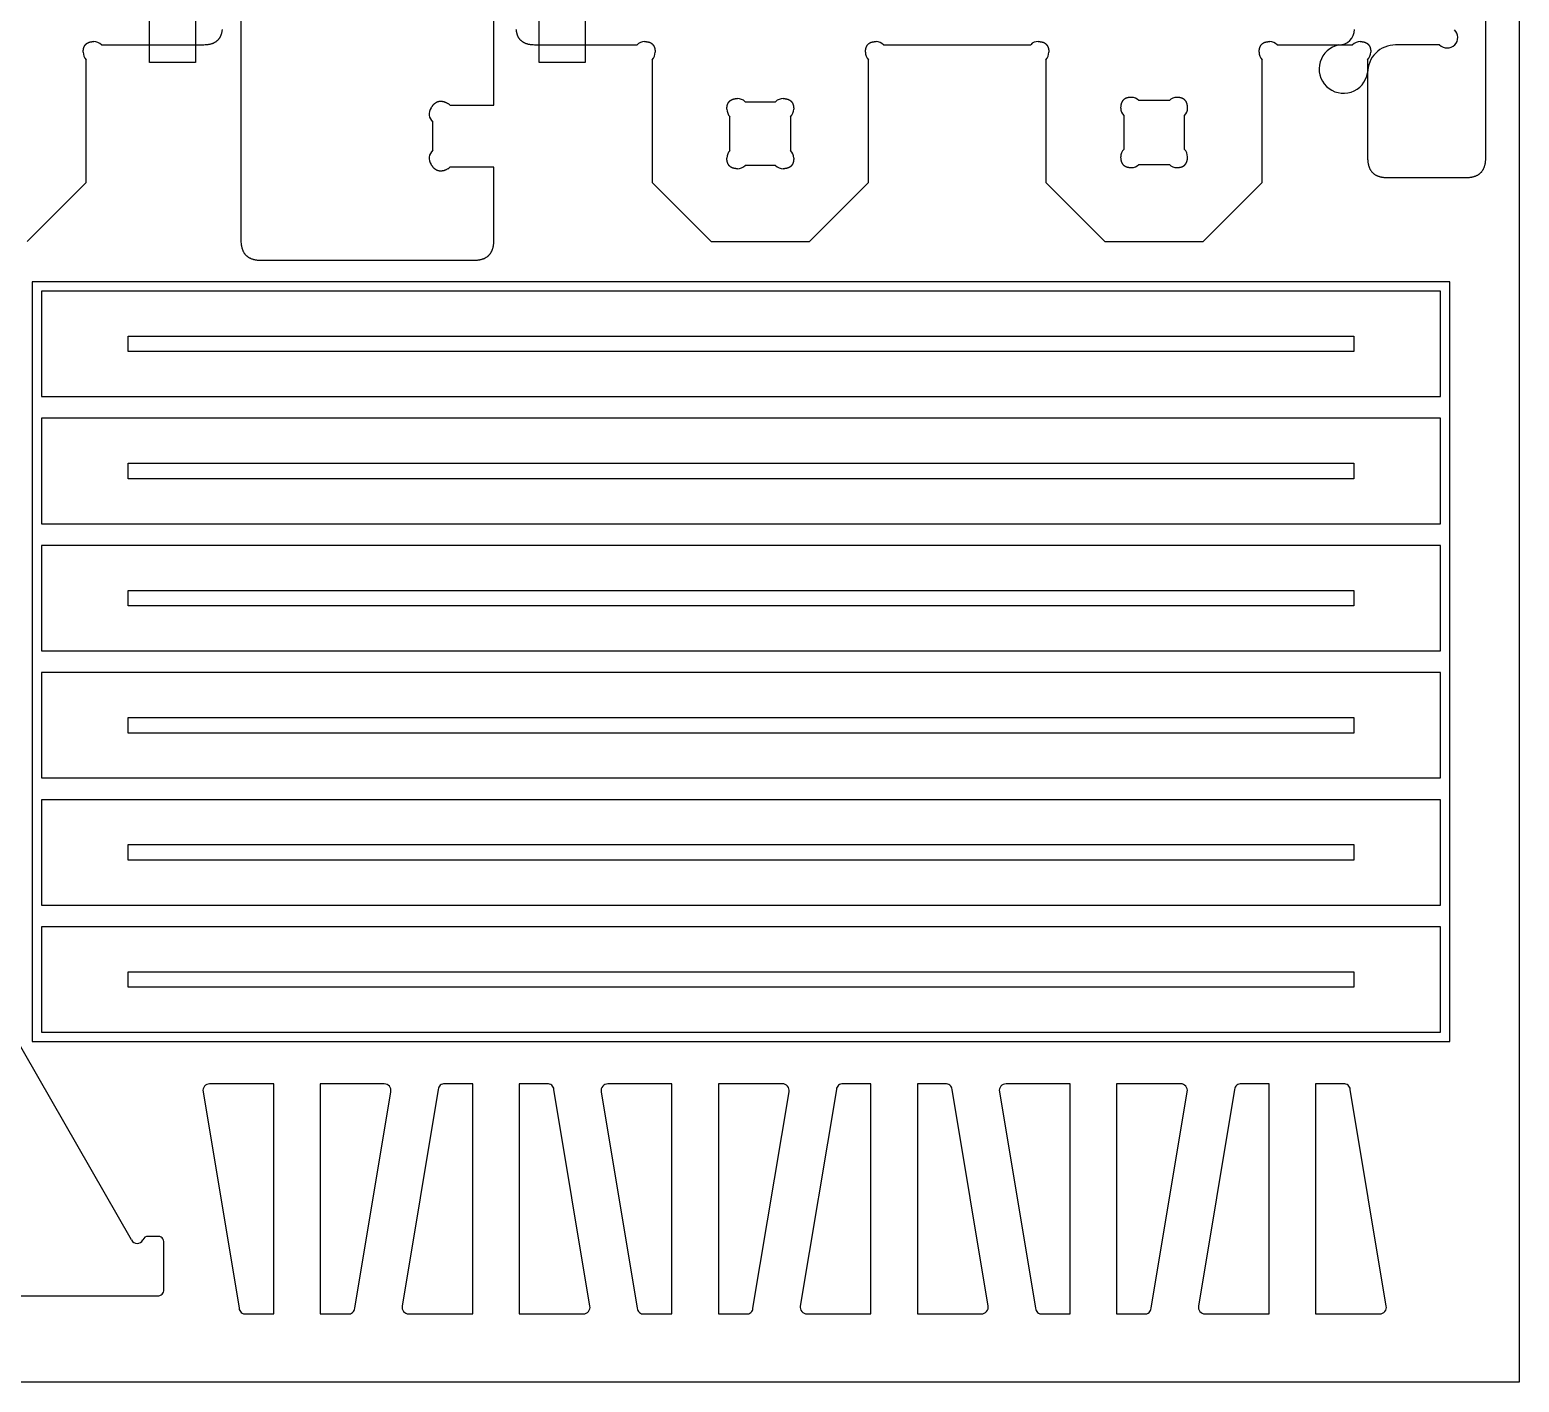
# Model space of a CAD drawing. Extents: x 0 to 2438, y 0 to 1220.
# Drawn here: x 1957.5 to 2438, y 0 to 436.2 of the extents above; entities that cross this region are included whole.
import ezdxf

# ---------------------------------------------------------------- set-up
doc = ezdxf.new("R2010")
doc.units = 0
doc.header["$MEASUREMENT"] = 0
doc.layers.add('PROFILE_-_OUTSIDE', color=18, linetype='CONTINUOUS')

msp = doc.modelspace()

# ---------------------------------------------------------------- linework, layer by layer
at = {"layer": 'PROFILE_-_OUTSIDE', "color": 1}
for p, q in [((2438, 1220), (2438, 0)), ((2438, 0), (0, 0))]:
    msp.add_line(p, q, dxfattribs=at)
at = {"layer": 'PROFILE_-_OUTSIDE', "color": 18}
for p, q in [((2025.63, 1205.55), (2025.63, 368.03)), ((2427.2, 394.87), (2427.2, 1178.92)), ((2107.24, 411.88), (2107.21, 1161.91)), ((1980.6, 431.38), (2013.7, 431.38)), ((2120.3, 431.38), (2153.4, 431.38)), ((2232.95, 431.38), (2280.4, 431.38)), ((2359.95, 431.38), (2384.25, 431.38)), ((1975.75, 386.93), (1975.75, 426.53)), ((2158.25, 426.53), (2158.25, 386.93)), ((2228.1, 386.93), (2228.1, 426.53)), ((2285.25, 426.53), (2285.25, 386.93)), ((2355.1, 386.93), (2355.1, 426.53)), ((2389.1, 426.53), (2389.1, 394.87)), ((2093.01, 411.88), (2107.24, 411.88)), ((2087.55, 397.32), (2087.55, 406.43)), ((2107.24, 391.88), (2093.01, 391.88)), ((2107.25, 368.03), (2107.24, 391.88)), ((1956.7, 367.88), (1975.75, 386.93)), ((2158.25, 386.93), (2177.3, 367.88)), ((2209.05, 367.88), (2228.1, 386.93)), ((2285.25, 386.93), (2304.3, 367.88)), ((2336.05, 367.88), (2355.1, 386.93)), ((2395.45, 388.52), (2420.85, 388.52)), ((2177.3, 367.88), (2209.05, 367.88)), ((2304.3, 367.88), (2336.05, 367.88)), ((2031.98, 361.88), (2100.88, 361.87)), ((2412.58, 351.88), (1961.32, 351.88)), ((1961.32, 351.88), (1961.32, 317.88)), ((2412.58, 317.88), (2412.58, 351.88)), ((1961.32, 317.88), (2412.58, 317.88)), ((2412.58, 310.88), (1961.32, 310.88)), ((1961.32, 310.88), (1961.32, 276.88)), ((2412.58, 276.88), (2412.58, 310.88)), ((1961.32, 276.88), (2412.58, 276.88)), ((2412.58, 269.88), (1961.32, 269.88)), ((1961.32, 269.88), (1961.32, 235.88)), ((2412.58, 235.88), (2412.58, 269.88)), ((1990.35, 45.9), (1866.04, 262.31)), ((1961.32, 235.88), (2412.58, 235.88)), ((2412.58, 228.88), (1961.32, 228.88)), ((1961.32, 228.88), (1961.32, 194.88)), ((2412.58, 194.88), (2412.58, 228.88)), ((1961.32, 194.88), (2412.58, 194.88)), ((2412.58, 187.88), (1961.32, 187.88)), ((1961.32, 187.88), (1961.32, 153.88)), ((2412.58, 153.88), (2412.58, 187.88)), ((1961.32, 153.88), (2412.58, 153.88)), ((2412.58, 146.88), (1961.32, 146.88)), ((1961.32, 146.88), (1961.32, 112.88)), ((2412.58, 112.88), (2412.58, 146.88)), ((1961.32, 112.88), (2412.58, 112.88)), ((2036.2, 96.22), (2015.54, 96.22)), ((2036.2, 22.02), (2036.2, 96.22)), ((2051.2, 96.22), (2051.2, 22.02)), ((2071.85, 96.22), (2051.2, 96.22)), ((2100.42, 96.22), (2091.41, 96.22)), ((2100.42, 22.02), (2100.42, 96.22)), ((2124.44, 96.22), (2115.42, 96.22)), ((2115.42, 96.22), (2115.42, 22.02)), ((2164.65, 96.22), (2144, 96.22)), ((2164.65, 22.02), (2164.65, 96.22)), ((2179.65, 96.22), (2179.65, 22.02)), ((2200.31, 96.22), (2179.65, 96.22)), ((2228.88, 96.22), (2219.87, 96.22)), ((2228.88, 22.02), (2228.88, 96.22)), ((2252.89, 96.22), (2243.88, 96.22)), ((2243.88, 96.22), (2243.88, 22.02)), ((2293.1, 96.22), (2272.45, 96.22)), ((2293.1, 22.02), (2293.1, 96.22)), ((2308.11, 96.22), (2308.11, 22.02)), ((2328.76, 96.22), (2308.11, 96.22)), ((2357.33, 96.22), (2348.32, 96.22)), ((2357.33, 22.02), (2357.33, 96.22)), ((2381.34, 96.22), (2372.33, 96.22)), ((2372.33, 96.22), (2372.33, 22.02)), ((2013.4, 93.69), (2025.04, 23.84)), ((2062.36, 23.84), (2074, 93.69)), ((2089.27, 94.41), (2077.63, 24.56)), ((2138.22, 24.56), (2126.58, 94.41)), ((2141.85, 93.69), (2153.49, 23.84)), ((2190.81, 23.84), (2202.45, 93.69)), ((2217.72, 94.41), (2206.08, 24.56)), ((2266.68, 24.56), (2255.03, 94.41)), ((2270.3, 93.69), (2281.95, 23.84)), ((2319.26, 23.84), (2330.9, 93.69)), ((2346.18, 94.41), (2334.53, 24.56)), ((2395.13, 24.56), (2383.49, 94.41)), ((1998.71, 47.02), (1995.75, 47.02)), ((2000.71, 29.89), (2000.71, 45.02)), ((1796.82, 27.9), (1998.71, 27.9)), ((2027.19, 22.02), (2036.2, 22.02)), ((2051.2, 22.02), (2060.21, 22.02)), ((2079.77, 22.02), (2100.42, 22.02)), ((2115.42, 22.02), (2136.08, 22.02)), ((2155.64, 22.02), (2164.65, 22.02)), ((2179.65, 22.02), (2188.66, 22.02)), ((2208.23, 22.02), (2228.88, 22.02)), ((2243.88, 22.02), (2264.53, 22.02)), ((2284.09, 22.02), (2293.1, 22.02)), ((2308.11, 22.02), (2317.12, 22.02)), ((2336.68, 22.02), (2357.33, 22.02)), ((2372.33, 22.02), (2392.98, 22.02))]:
    msp.add_line(p, q, dxfattribs=at)
at = {"layer": 'PROFILE_-_OUTSIDE', "color": 5}
for p, q in [((1996.16, 425.59), (1996.16, 1153.76)), ((2011, 1153.76), (2011, 425.59)), ((2121.86, 425.59), (2121.86, 1153.76)), ((2136.7, 1153.76), (2136.7, 425.59)), ((2382.64, 432.13), (2383.39, 432.75)), ((2383.39, 432.75), (2384.02, 433.51)), ((2384.02, 433.51), (2384.48, 434.38)), ((2384.48, 434.38), (2384.76, 435.31)), ((2384.76, 435.31), (2384.86, 436.29)), ((2379.86, 431.29), (2380.83, 431.39)), ((2380.83, 431.39), (2381.77, 431.67)), ((2381.77, 431.67), (2382.64, 432.13)), ((2391.12, 428.01), (2390.6, 427.3)), ((2391.71, 428.67), (2391.12, 428.01)), ((2392.37, 429.26), (2391.71, 428.67)), ((2393.08, 429.78), (2392.37, 429.26)), ((2393.83, 430.24), (2393.08, 429.78)), ((2394.63, 430.62), (2393.83, 430.24)), ((2395.46, 430.91), (2394.63, 430.62)), ((2396.32, 431.13), (2395.46, 430.91)), ((2397.19, 431.26), (2396.32, 431.13)), ((2398.13, 431.31), (2397.19, 431.26)), ((2412.33, 431.33), (2398.13, 431.31)), ((2011, 425.59), (1996.16, 425.59)), ((2136.7, 425.59), (2121.86, 425.59)), ((2389.12, 423.19), (2389.08, 422.31)), ((2389.25, 424.06), (2389.12, 423.19)), ((2389.47, 424.92), (2389.25, 424.06)), ((2389.77, 425.75), (2389.47, 424.92)), ((2390.14, 426.55), (2389.77, 425.75)), ((2390.6, 427.3), (2390.14, 426.55))]:
    msp.add_line(p, q, dxfattribs=at)
at = {"layer": 'PROFILE_-_OUTSIDE', "color": 30}
for p, q in [((2325.14, 413.38), (2315.28, 413.38)), ((2188.25, 413), (2198.11, 413)), ((2310.43, 408.53), (2310.43, 397.61)), ((2329.99, 397.61), (2329.99, 408.53)), ((2183.4, 397.23), (2183.4, 408.15)), ((2202.96, 408.15), (2202.96, 397.23)), ((2198.11, 392.38), (2188.25, 392.38)), ((2315.28, 392.76), (2325.14, 392.76))]:
    msp.add_line(p, q, dxfattribs=at)
at = {"layer": 'PROFILE_-_OUTSIDE', "color": 4}
for p, q in [((2415.58, 354.88), (1958.32, 354.88)), ((1958.32, 354.88), (1958.32, 109.88)), ((2415.58, 109.88), (2415.58, 354.88)), ((1989.24, 332.38), (1989.24, 337.38)), ((1989.24, 337.38), (2384.64, 337.38)), ((2384.64, 337.38), (2384.64, 332.38)), ((2384.64, 332.38), (1989.24, 332.38)), ((1989.24, 291.38), (1989.24, 296.38)), ((1989.24, 296.38), (2384.64, 296.38)), ((2384.64, 296.38), (2384.64, 291.38)), ((2384.64, 291.38), (1989.24, 291.38)), ((1989.24, 250.38), (1989.24, 255.38)), ((1989.24, 255.38), (2384.64, 255.38)), ((2384.64, 255.38), (2384.64, 250.38)), ((2384.64, 250.38), (1989.24, 250.38)), ((1989.24, 209.38), (1989.24, 214.38)), ((1989.24, 214.38), (2384.64, 214.38)), ((2384.64, 214.38), (2384.64, 209.38)), ((2384.64, 209.38), (1989.24, 209.38)), ((1989.24, 168.38), (1989.24, 173.38)), ((1989.24, 173.38), (2384.64, 173.38)), ((2384.64, 173.38), (2384.64, 168.38)), ((2384.64, 168.38), (1989.24, 168.38)), ((1989.24, 127.38), (1989.24, 132.38)), ((1989.24, 132.38), (2384.64, 132.38)), ((2384.64, 132.38), (2384.64, 127.38)), ((2384.64, 127.38), (1989.24, 127.38)), ((1958.32, 109.88), (2415.58, 109.88))]:
    msp.add_line(p, q, dxfattribs=at)
at = {"layer": 'PROFILE_-_OUTSIDE', "color": 18}
for points in [[(2013.7, 431.38), (2014.07, 431.39), (2014.43, 431.4), (2014.6, 431.42), (2014.78, 431.43), (2014.94, 431.45), (2015.11, 431.47), (2015.27, 431.5), (2015.43, 431.53), (2015.59, 431.56), (2015.74, 431.59), (2015.89, 431.63), (2016.04, 431.67), (2016.19, 431.71), (2016.33, 431.76), (2016.47, 431.8), (2016.6, 431.86), (2016.74, 431.91), (2016.87, 431.97), (2016.99, 432.03), (2017.12, 432.09), (2017.24, 432.16), (2017.36, 432.22), (2017.47, 432.3), (2017.59, 432.37), (2017.7, 432.45), (2017.8, 432.53), (2017.91, 432.61), (2018.01, 432.7), (2018.11, 432.79), (2018.2, 432.88), (2018.3, 432.98), (2018.38, 433.07), (2018.47, 433.18), (2018.55, 433.28), (2018.63, 433.39), (2018.71, 433.5), (2018.79, 433.61), (2018.86, 433.72), (2018.93, 433.84), (2018.99, 433.96), (2019.06, 434.09), (2019.12, 434.22), (2019.17, 434.35), (2019.23, 434.48), (2019.28, 434.62), (2019.33, 434.76), (2019.37, 434.9), (2019.42, 435.04), (2019.46, 435.19), (2019.49, 435.34), (2019.53, 435.5), (2019.56, 435.65), (2019.58, 435.81), (2019.61, 435.97), (2019.63, 436.14), (2019.65, 436.31)], [(2114.36, 436.31), (2114.38, 436.14), (2114.4, 435.97), (2114.42, 435.81), (2114.45, 435.65), (2114.48, 435.5), (2114.51, 435.34), (2114.55, 435.19), (2114.59, 435.04), (2114.63, 434.9), (2114.68, 434.76), (2114.73, 434.62), (2114.78, 434.48), (2114.83, 434.35), (2114.89, 434.22), (2114.95, 434.09), (2115.01, 433.96), (2115.08, 433.84), (2115.15, 433.72), (2115.22, 433.61), (2115.29, 433.5), (2115.37, 433.39), (2115.45, 433.28), (2115.54, 433.18), (2115.62, 433.07), (2115.71, 432.98), (2115.8, 432.88), (2115.9, 432.79), (2116, 432.7), (2116.1, 432.61), (2116.2, 432.53), (2116.31, 432.45), (2116.42, 432.37), (2116.53, 432.3), (2116.65, 432.22), (2116.77, 432.16), (2116.89, 432.09), (2117.01, 432.03), (2117.14, 431.97), (2117.27, 431.91), (2117.4, 431.86), (2117.54, 431.8), (2117.68, 431.76), (2117.82, 431.71), (2117.97, 431.67), (2118.11, 431.63), (2118.26, 431.59), (2118.42, 431.56), (2118.58, 431.53), (2118.73, 431.5), (2118.9, 431.47), (2119.06, 431.45), (2119.23, 431.43), (2119.4, 431.42), (2119.58, 431.4), (2119.93, 431.39), (2120.3, 431.38)], [(1974.75, 428.96), (1974.75, 429.17), (1974.76, 429.37), (1974.77, 429.47), (1974.78, 429.57), (1974.79, 429.66), (1974.8, 429.76), (1974.82, 429.85), (1974.83, 429.94), (1974.85, 430.03), (1974.87, 430.12), (1974.89, 430.21), (1974.91, 430.29), (1974.94, 430.37), (1974.96, 430.46), (1974.99, 430.54), (1975.02, 430.61), (1975.05, 430.69), (1975.08, 430.76), (1975.12, 430.84), (1975.15, 430.91), (1975.19, 430.98), (1975.23, 431.05), (1975.27, 431.11), (1975.31, 431.18), (1975.36, 431.24), (1975.4, 431.3), (1975.45, 431.36), (1975.5, 431.42), (1975.55, 431.47), (1975.61, 431.53), (1975.66, 431.58), (1975.72, 431.63), (1975.77, 431.68), (1975.83, 431.73), (1975.89, 431.77), (1975.96, 431.82), (1976.02, 431.86), (1976.09, 431.9), (1976.16, 431.94), (1976.23, 431.98), (1976.3, 432.02), (1976.37, 432.05), (1976.44, 432.08), (1976.52, 432.11), (1976.6, 432.14), (1976.68, 432.17), (1976.76, 432.2), (1976.84, 432.22), (1976.93, 432.24), (1977.01, 432.26), (1977.1, 432.28), (1977.19, 432.3), (1977.28, 432.32), (1977.37, 432.33), (1977.47, 432.34), (1977.56, 432.35), (1977.66, 432.36), (1977.76, 432.37), (1977.97, 432.38), (1978.18, 432.39)], [(2155.83, 432.39), (2156.04, 432.38), (2156.24, 432.37), (2156.34, 432.36), (2156.44, 432.35), (2156.54, 432.34), (2156.63, 432.33), (2156.73, 432.32), (2156.82, 432.3), (2156.91, 432.28), (2156.99, 432.26), (2157.08, 432.24), (2157.17, 432.22), (2157.25, 432.2), (2157.33, 432.17), (2157.41, 432.14), (2157.49, 432.11), (2157.56, 432.08), (2157.64, 432.05), (2157.71, 432.02), (2157.78, 431.98), (2157.85, 431.94), (2157.92, 431.9), (2157.98, 431.86), (2158.05, 431.82), (2158.11, 431.77), (2158.17, 431.73), (2158.23, 431.68), (2158.29, 431.63), (2158.35, 431.58), (2158.4, 431.53), (2158.45, 431.47), (2158.5, 431.42), (2158.55, 431.36), (2158.6, 431.3), (2158.65, 431.24), (2158.69, 431.18), (2158.73, 431.11), (2158.78, 431.05), (2158.82, 430.98), (2158.85, 430.91), (2158.89, 430.84), (2158.92, 430.76), (2158.96, 430.69), (2158.99, 430.61), (2159.02, 430.54), (2159.04, 430.46), (2159.07, 430.37), (2159.09, 430.29), (2159.12, 430.21), (2159.14, 430.12), (2159.16, 430.03), (2159.17, 429.94), (2159.19, 429.85), (2159.2, 429.76), (2159.22, 429.66), (2159.23, 429.57), (2159.24, 429.47), (2159.24, 429.37), (2159.25, 429.17), (2159.26, 428.96)], [(2227.1, 428.96), (2227.1, 429.17), (2227.11, 429.37), (2227.12, 429.47), (2227.13, 429.57), (2227.14, 429.67), (2227.15, 429.76), (2227.17, 429.85), (2227.18, 429.94), (2227.2, 430.03), (2227.22, 430.12), (2227.24, 430.21), (2227.26, 430.29), (2227.29, 430.38), (2227.31, 430.46), (2227.34, 430.54), (2227.37, 430.61), (2227.4, 430.69), (2227.43, 430.76), (2227.47, 430.84), (2227.5, 430.91), (2227.54, 430.98), (2227.58, 431.05), (2227.62, 431.11), (2227.67, 431.18), (2227.71, 431.24), (2227.76, 431.3), (2227.8, 431.36), (2227.85, 431.42), (2227.9, 431.47), (2227.96, 431.53), (2228.01, 431.58), (2228.07, 431.63), (2228.12, 431.68), (2228.18, 431.73), (2228.25, 431.77), (2228.31, 431.82), (2228.37, 431.86), (2228.44, 431.9), (2228.51, 431.94), (2228.58, 431.98), (2228.65, 432.02), (2228.72, 432.05), (2228.79, 432.08), (2228.87, 432.11), (2228.95, 432.14), (2229.03, 432.17), (2229.11, 432.2), (2229.19, 432.22), (2229.28, 432.24), (2229.36, 432.26), (2229.45, 432.28), (2229.54, 432.3), (2229.63, 432.32), (2229.72, 432.33), (2229.82, 432.34), (2229.92, 432.35), (2230.01, 432.36), (2230.11, 432.37), (2230.32, 432.38), (2230.53, 432.39)], [(2282.83, 432.39), (2283.04, 432.38), (2283.24, 432.37), (2283.34, 432.36), (2283.44, 432.35), (2283.54, 432.34), (2283.63, 432.33), (2283.73, 432.32), (2283.82, 432.3), (2283.91, 432.28), (2283.99, 432.26), (2284.08, 432.24), (2284.17, 432.22), (2284.25, 432.2), (2284.33, 432.17), (2284.41, 432.14), (2284.49, 432.11), (2284.56, 432.08), (2284.64, 432.05), (2284.71, 432.02), (2284.78, 431.98), (2284.85, 431.94), (2284.92, 431.9), (2284.98, 431.86), (2285.05, 431.82), (2285.11, 431.77), (2285.17, 431.73), (2285.23, 431.68), (2285.29, 431.63), (2285.35, 431.58), (2285.4, 431.53), (2285.45, 431.47), (2285.5, 431.42), (2285.55, 431.36), (2285.6, 431.3), (2285.65, 431.24), (2285.69, 431.18), (2285.73, 431.11), (2285.78, 431.05), (2285.82, 430.98), (2285.85, 430.91), (2285.89, 430.84), (2285.92, 430.76), (2285.96, 430.69), (2285.99, 430.61), (2286.02, 430.54), (2286.04, 430.46), (2286.07, 430.37), (2286.09, 430.29), (2286.12, 430.21), (2286.14, 430.12), (2286.16, 430.03), (2286.17, 429.94), (2286.19, 429.85), (2286.2, 429.76), (2286.22, 429.67), (2286.23, 429.57), (2286.24, 429.47), (2286.24, 429.37), (2286.25, 429.17), (2286.26, 428.96)], [(2354.1, 428.96), (2354.1, 429.17), (2354.11, 429.37), (2354.12, 429.47), (2354.13, 429.57), (2354.14, 429.67), (2354.15, 429.76), (2354.17, 429.85), (2354.18, 429.94), (2354.2, 430.03), (2354.22, 430.12), (2354.24, 430.21), (2354.26, 430.29), (2354.29, 430.38), (2354.31, 430.46), (2354.34, 430.54), (2354.37, 430.61), (2354.4, 430.69), (2354.43, 430.76), (2354.47, 430.84), (2354.5, 430.91), (2354.54, 430.98), (2354.58, 431.05), (2354.62, 431.11), (2354.66, 431.18), (2354.71, 431.24), (2354.76, 431.3), (2354.8, 431.36), (2354.85, 431.42), (2354.9, 431.47), (2354.96, 431.53), (2355.01, 431.58), (2355.07, 431.63), (2355.12, 431.68), (2355.18, 431.73), (2355.25, 431.77), (2355.31, 431.82), (2355.37, 431.86), (2355.44, 431.9), (2355.51, 431.94), (2355.58, 431.98), (2355.65, 432.02), (2355.72, 432.05), (2355.79, 432.08), (2355.87, 432.11), (2355.95, 432.14), (2356.03, 432.17), (2356.11, 432.2), (2356.19, 432.22), (2356.28, 432.24), (2356.36, 432.26), (2356.45, 432.28), (2356.54, 432.3), (2356.63, 432.32), (2356.72, 432.33), (2356.82, 432.34), (2356.92, 432.35), (2357.01, 432.36), (2357.11, 432.37), (2357.32, 432.38), (2357.53, 432.39)], [(2386.68, 432.39), (2386.89, 432.38), (2387.09, 432.37), (2387.19, 432.36), (2387.29, 432.35), (2387.39, 432.34), (2387.48, 432.33), (2387.58, 432.32), (2387.67, 432.3), (2387.76, 432.28), (2387.84, 432.26), (2387.93, 432.24), (2388.01, 432.22), (2388.1, 432.2), (2388.18, 432.17), (2388.26, 432.14), (2388.34, 432.11), (2388.41, 432.08), (2388.49, 432.05), (2388.56, 432.02), (2388.63, 431.98), (2388.7, 431.94), (2388.77, 431.9), (2388.83, 431.86), (2388.9, 431.82), (2388.96, 431.77), (2389.02, 431.73), (2389.08, 431.68), (2389.14, 431.63), (2389.2, 431.58), (2389.25, 431.53), (2389.3, 431.47), (2389.35, 431.42), (2389.4, 431.36), (2389.45, 431.3), (2389.5, 431.24), (2389.54, 431.18), (2389.58, 431.11), (2389.63, 431.05), (2389.66, 430.98), (2389.7, 430.91), (2389.74, 430.84), (2389.77, 430.76), (2389.81, 430.69), (2389.84, 430.61), (2389.87, 430.54), (2389.89, 430.46), (2389.92, 430.37), (2389.94, 430.29), (2389.97, 430.21), (2389.99, 430.12), (2390.01, 430.03), (2390.02, 429.94), (2390.04, 429.85), (2390.05, 429.76), (2390.07, 429.67), (2390.08, 429.57), (2390.09, 429.47), (2390.09, 429.37), (2390.1, 429.17), (2390.11, 428.96)], [(2087, 411), (2087.13, 411.2), (2087.25, 411.4), (2087.32, 411.49), (2087.38, 411.59), (2087.45, 411.68), (2087.52, 411.76), (2087.58, 411.85), (2087.65, 411.93), (2087.72, 412.01), (2087.79, 412.08), (2087.86, 412.16), (2087.93, 412.23), (2088, 412.3), (2088.07, 412.36), (2088.15, 412.43), (2088.22, 412.49), (2088.3, 412.54), (2088.37, 412.6), (2088.45, 412.65), (2088.52, 412.7), (2088.6, 412.75), (2088.68, 412.79), (2088.76, 412.84), (2088.84, 412.87), (2088.92, 412.91), (2089, 412.95), (2089.08, 412.98), (2089.16, 413.01), (2089.24, 413.03), (2089.33, 413.06), (2089.41, 413.08), (2089.5, 413.1), (2089.58, 413.11), (2089.67, 413.13), (2089.75, 413.14), (2089.84, 413.14), (2089.93, 413.15), (2090.02, 413.15), (2090.11, 413.15), (2090.2, 413.15), (2090.29, 413.15), (2090.38, 413.14), (2090.48, 413.13), (2090.57, 413.11), (2090.66, 413.1), (2090.76, 413.08), (2090.85, 413.06), (2090.95, 413.04), (2091.05, 413.01), (2091.14, 412.98), (2091.24, 412.95), (2091.34, 412.92), (2091.44, 412.88), (2091.54, 412.84), (2091.64, 412.8), (2091.74, 412.76), (2091.85, 412.71), (2091.95, 412.66), (2092.16, 412.55), (2092.37, 412.43)], [(2389.1, 394.87), (2389.11, 394.48), (2389.13, 394.1), (2389.14, 393.92), (2389.16, 393.74), (2389.18, 393.56), (2389.2, 393.38), (2389.23, 393.21), (2389.26, 393.04), (2389.29, 392.88), (2389.33, 392.71), (2389.37, 392.55), (2389.41, 392.4), (2389.45, 392.24), (2389.5, 392.09), (2389.55, 391.95), (2389.61, 391.8), (2389.66, 391.66), (2389.72, 391.52), (2389.79, 391.39), (2389.85, 391.26), (2389.92, 391.13), (2390, 391), (2390.07, 390.88), (2390.15, 390.76), (2390.23, 390.64), (2390.32, 390.53), (2390.41, 390.42), (2390.5, 390.31), (2390.59, 390.21), (2390.69, 390.11), (2390.79, 390.01), (2390.9, 389.92), (2391, 389.83), (2391.11, 389.74), (2391.23, 389.65), (2391.34, 389.57), (2391.46, 389.49), (2391.58, 389.42), (2391.71, 389.34), (2391.84, 389.27), (2391.97, 389.21), (2392.1, 389.14), (2392.24, 389.08), (2392.38, 389.02), (2392.53, 388.97), (2392.68, 388.92), (2392.83, 388.87), (2392.98, 388.83), (2393.14, 388.78), (2393.3, 388.75), (2393.46, 388.71), (2393.62, 388.68), (2393.79, 388.65), (2393.97, 388.62), (2394.14, 388.6), (2394.32, 388.58), (2394.5, 388.56), (2394.68, 388.55), (2395.06, 388.53), (2395.45, 388.52)], [(2420.85, 388.52), (2421.24, 388.53), (2421.62, 388.55), (2421.81, 388.56), (2421.99, 388.58), (2422.17, 388.6), (2422.34, 388.62), (2422.51, 388.65), (2422.68, 388.68), (2422.85, 388.71), (2423.01, 388.75), (2423.17, 388.78), (2423.33, 388.83), (2423.48, 388.87), (2423.63, 388.92), (2423.78, 388.97), (2423.92, 389.02), (2424.06, 389.08), (2424.2, 389.14), (2424.34, 389.21), (2424.47, 389.27), (2424.6, 389.34), (2424.72, 389.42), (2424.85, 389.49), (2424.96, 389.57), (2425.08, 389.65), (2425.19, 389.74), (2425.3, 389.83), (2425.41, 389.92), (2425.52, 390.01), (2425.62, 390.11), (2425.71, 390.21), (2425.81, 390.31), (2425.9, 390.42), (2425.99, 390.53), (2426.07, 390.64), (2426.16, 390.76), (2426.23, 390.88), (2426.31, 391), (2426.38, 391.13), (2426.45, 391.26), (2426.52, 391.39), (2426.58, 391.52), (2426.64, 391.66), (2426.7, 391.8), (2426.76, 391.95), (2426.81, 392.09), (2426.85, 392.24), (2426.9, 392.4), (2426.94, 392.55), (2426.98, 392.71), (2427.02, 392.88), (2427.05, 393.04), (2427.08, 393.21), (2427.1, 393.38), (2427.13, 393.56), (2427.15, 393.74), (2427.16, 393.92), (2427.18, 394.1), (2427.2, 394.48), (2427.2, 394.87)], [(2092.37, 391.32), (2092.16, 391.2), (2091.95, 391.1), (2091.85, 391.05), (2091.75, 391), (2091.65, 390.95), (2091.54, 390.91), (2091.44, 390.87), (2091.34, 390.84), (2091.25, 390.8), (2091.15, 390.77), (2091.05, 390.74), (2090.95, 390.72), (2090.86, 390.69), (2090.76, 390.67), (2090.67, 390.65), (2090.57, 390.64), (2090.48, 390.63), (2090.39, 390.62), (2090.29, 390.61), (2090.2, 390.6), (2090.11, 390.6), (2090.02, 390.6), (2089.93, 390.6), (2089.85, 390.61), (2089.76, 390.62), (2089.67, 390.63), (2089.58, 390.64), (2089.5, 390.66), (2089.41, 390.67), (2089.33, 390.7), (2089.25, 390.72), (2089.16, 390.75), (2089.08, 390.77), (2089, 390.81), (2088.92, 390.84), (2088.84, 390.88), (2088.76, 390.92), (2088.68, 390.96), (2088.6, 391), (2088.53, 391.05), (2088.45, 391.1), (2088.37, 391.15), (2088.3, 391.21), (2088.22, 391.27), (2088.15, 391.33), (2088.08, 391.39), (2088.01, 391.46), (2087.93, 391.52), (2087.86, 391.6), (2087.79, 391.67), (2087.72, 391.75), (2087.65, 391.82), (2087.59, 391.91), (2087.52, 391.99), (2087.45, 392.08), (2087.39, 392.17), (2087.32, 392.26), (2087.26, 392.35), (2087.13, 392.55), (2087.01, 392.76)], [(2025.63, 368.03), (2025.65, 367.65), (2025.68, 367.29), (2025.7, 367.11), (2025.72, 366.93), (2025.74, 366.76), (2025.77, 366.59), (2025.8, 366.42), (2025.84, 366.26), (2025.87, 366.1), (2025.91, 365.94), (2025.95, 365.79), (2026, 365.63), (2026.05, 365.49), (2026.1, 365.34), (2026.15, 365.2), (2026.21, 365.06), (2026.27, 364.92), (2026.33, 364.79), (2026.4, 364.66), (2026.47, 364.53), (2026.54, 364.4), (2026.61, 364.28), (2026.69, 364.16), (2026.77, 364.05), (2026.85, 363.93), (2026.94, 363.83), (2027.03, 363.72), (2027.12, 363.61), (2027.22, 363.51), (2027.31, 363.42), (2027.41, 363.32), (2027.52, 363.23), (2027.63, 363.14), (2027.73, 363.06), (2027.85, 362.97), (2027.96, 362.89), (2028.08, 362.82), (2028.2, 362.74), (2028.33, 362.67), (2028.45, 362.6), (2028.58, 362.54), (2028.71, 362.48), (2028.85, 362.42), (2028.99, 362.36), (2029.13, 362.31), (2029.27, 362.26), (2029.42, 362.22), (2029.57, 362.17), (2029.73, 362.13), (2029.88, 362.09), (2030.04, 362.06), (2030.2, 362.03), (2030.37, 362), (2030.53, 361.97), (2030.7, 361.95), (2030.88, 361.93), (2031.05, 361.91), (2031.23, 361.9), (2031.6, 361.88), (2031.98, 361.88)], [(2100.88, 361.87), (2101.26, 361.88), (2101.63, 361.9), (2101.81, 361.91), (2101.98, 361.93), (2102.16, 361.95), (2102.33, 361.97), (2102.49, 362), (2102.66, 362.02), (2102.82, 362.06), (2102.98, 362.09), (2103.14, 362.13), (2103.29, 362.17), (2103.44, 362.21), (2103.59, 362.26), (2103.73, 362.31), (2103.87, 362.36), (2104.01, 362.42), (2104.15, 362.47), (2104.28, 362.54), (2104.41, 362.6), (2104.54, 362.67), (2104.66, 362.74), (2104.78, 362.81), (2104.9, 362.89), (2105.02, 362.97), (2105.13, 363.05), (2105.24, 363.14), (2105.35, 363.23), (2105.45, 363.32), (2105.55, 363.41), (2105.65, 363.51), (2105.74, 363.61), (2105.84, 363.71), (2105.93, 363.82), (2106.01, 363.93), (2106.1, 364.04), (2106.18, 364.16), (2106.25, 364.28), (2106.33, 364.4), (2106.4, 364.52), (2106.47, 364.65), (2106.54, 364.78), (2106.6, 364.92), (2106.66, 365.05), (2106.72, 365.19), (2106.77, 365.34), (2106.82, 365.48), (2106.87, 365.63), (2106.92, 365.78), (2106.96, 365.94), (2107, 366.09), (2107.04, 366.25), (2107.07, 366.42), (2107.1, 366.59), (2107.13, 366.75), (2107.16, 366.93), (2107.18, 367.1), (2107.2, 367.28), (2107.23, 367.65), (2107.25, 368.03)]]:
    msp.add_lwpolyline(points, dxfattribs=at)
at = {"layer": 'PROFILE_-_OUTSIDE', "color": 30}
for points in [[(2182.39, 410.58), (2182.4, 410.79), (2182.41, 410.99), (2182.42, 411.09), (2182.43, 411.19), (2182.44, 411.29), (2182.45, 411.38), (2182.46, 411.47), (2182.48, 411.56), (2182.5, 411.65), (2182.52, 411.74), (2182.54, 411.83), (2182.56, 411.91), (2182.58, 412), (2182.61, 412.08), (2182.64, 412.16), (2182.67, 412.23), (2182.7, 412.31), (2182.73, 412.38), (2182.76, 412.46), (2182.8, 412.53), (2182.84, 412.6), (2182.88, 412.67), (2182.92, 412.73), (2182.96, 412.8), (2183.01, 412.86), (2183.05, 412.92), (2183.1, 412.98), (2183.15, 413.04), (2183.2, 413.09), (2183.25, 413.15), (2183.31, 413.2), (2183.36, 413.25), (2183.42, 413.3), (2183.48, 413.35), (2183.54, 413.39), (2183.6, 413.44), (2183.67, 413.48), (2183.73, 413.52), (2183.8, 413.56), (2183.87, 413.6), (2183.94, 413.64), (2184.02, 413.67), (2184.09, 413.7), (2184.17, 413.73), (2184.24, 413.76), (2184.32, 413.79), (2184.41, 413.82), (2184.49, 413.84), (2184.57, 413.86), (2184.66, 413.88), (2184.75, 413.9), (2184.84, 413.92), (2184.93, 413.94), (2185.02, 413.95), (2185.12, 413.96), (2185.21, 413.97), (2185.31, 413.98), (2185.41, 413.99), (2185.61, 414), (2185.82, 414.01)], [(2200.53, 414), (2200.74, 414), (2200.95, 413.99), (2201.05, 413.98), (2201.15, 413.97), (2201.24, 413.96), (2201.34, 413.95), (2201.43, 413.94), (2201.52, 413.92), (2201.61, 413.9), (2201.7, 413.88), (2201.78, 413.86), (2201.87, 413.84), (2201.95, 413.82), (2202.03, 413.79), (2202.11, 413.76), (2202.19, 413.73), (2202.27, 413.7), (2202.34, 413.67), (2202.41, 413.63), (2202.49, 413.6), (2202.55, 413.56), (2202.62, 413.52), (2202.69, 413.48), (2202.75, 413.44), (2202.82, 413.39), (2202.88, 413.35), (2202.94, 413.3), (2202.99, 413.25), (2203.05, 413.2), (2203.1, 413.15), (2203.16, 413.09), (2203.21, 413.04), (2203.26, 412.98), (2203.31, 412.92), (2203.35, 412.86), (2203.4, 412.79), (2203.44, 412.73), (2203.48, 412.66), (2203.52, 412.6), (2203.56, 412.53), (2203.59, 412.46), (2203.63, 412.38), (2203.66, 412.31), (2203.69, 412.23), (2203.72, 412.15), (2203.75, 412.07), (2203.77, 411.99), (2203.8, 411.91), (2203.82, 411.83), (2203.84, 411.74), (2203.86, 411.65), (2203.88, 411.56), (2203.89, 411.47), (2203.91, 411.38), (2203.92, 411.28), (2203.93, 411.19), (2203.94, 411.09), (2203.95, 410.99), (2203.96, 410.79), (2203.96, 410.57)], [(2312.85, 414.38), (2312.64, 414.38), (2312.44, 414.37), (2312.34, 414.36), (2312.24, 414.35), (2312.15, 414.34), (2312.05, 414.33), (2311.96, 414.32), (2311.87, 414.3), (2311.78, 414.28), (2311.69, 414.26), (2311.6, 414.24), (2311.52, 414.22), (2311.44, 414.2), (2311.35, 414.17), (2311.28, 414.14), (2311.2, 414.11), (2311.12, 414.08), (2311.05, 414.05), (2310.97, 414.01), (2310.9, 413.98), (2310.83, 413.94), (2310.77, 413.9), (2310.7, 413.86), (2310.63, 413.82), (2310.57, 413.77), (2310.51, 413.73), (2310.45, 413.68), (2310.39, 413.63), (2310.34, 413.58), (2310.28, 413.53), (2310.23, 413.47), (2310.18, 413.42), (2310.13, 413.36), (2310.08, 413.3), (2310.04, 413.24), (2309.99, 413.18), (2309.95, 413.11), (2309.91, 413.04), (2309.87, 412.98), (2309.83, 412.91), (2309.79, 412.84), (2309.76, 412.76), (2309.73, 412.69), (2309.7, 412.61), (2309.67, 412.53), (2309.64, 412.45), (2309.61, 412.37), (2309.59, 412.29), (2309.57, 412.21), (2309.55, 412.12), (2309.53, 412.03), (2309.51, 411.94), (2309.49, 411.85), (2309.48, 411.76), (2309.47, 411.66), (2309.46, 411.57), (2309.45, 411.47), (2309.44, 411.37), (2309.43, 411.17), (2309.43, 410.95)], [(2330.99, 410.96), (2330.99, 411.17), (2330.98, 411.37), (2330.97, 411.47), (2330.96, 411.57), (2330.95, 411.67), (2330.94, 411.76), (2330.92, 411.85), (2330.91, 411.94), (2330.89, 412.03), (2330.87, 412.12), (2330.85, 412.21), (2330.83, 412.29), (2330.8, 412.38), (2330.78, 412.46), (2330.75, 412.54), (2330.72, 412.61), (2330.69, 412.69), (2330.66, 412.77), (2330.62, 412.84), (2330.59, 412.91), (2330.55, 412.98), (2330.51, 413.05), (2330.47, 413.11), (2330.43, 413.18), (2330.38, 413.24), (2330.34, 413.3), (2330.29, 413.36), (2330.24, 413.42), (2330.19, 413.47), (2330.14, 413.53), (2330.08, 413.58), (2330.02, 413.63), (2329.97, 413.68), (2329.91, 413.73), (2329.85, 413.78), (2329.78, 413.82), (2329.72, 413.86), (2329.65, 413.9), (2329.59, 413.94), (2329.52, 413.98), (2329.44, 414.02), (2329.37, 414.05), (2329.3, 414.08), (2329.22, 414.11), (2329.14, 414.14), (2329.06, 414.17), (2328.98, 414.2), (2328.9, 414.22), (2328.82, 414.24), (2328.73, 414.27), (2328.64, 414.28), (2328.55, 414.3), (2328.46, 414.32), (2328.37, 414.33), (2328.27, 414.34), (2328.18, 414.36), (2328.08, 414.36), (2327.98, 414.37), (2327.77, 414.38), (2327.56, 414.39)], [(2185.82, 391.38), (2185.61, 391.38), (2185.41, 391.39), (2185.31, 391.4), (2185.21, 391.41), (2185.11, 391.42), (2185.02, 391.43), (2184.93, 391.45), (2184.83, 391.46), (2184.74, 391.48), (2184.66, 391.5), (2184.57, 391.52), (2184.49, 391.54), (2184.4, 391.57), (2184.32, 391.59), (2184.24, 391.62), (2184.16, 391.65), (2184.09, 391.68), (2184.01, 391.71), (2183.94, 391.75), (2183.87, 391.78), (2183.8, 391.82), (2183.73, 391.86), (2183.67, 391.9), (2183.6, 391.95), (2183.54, 391.99), (2183.48, 392.04), (2183.42, 392.08), (2183.36, 392.13), (2183.3, 392.18), (2183.25, 392.24), (2183.2, 392.29), (2183.15, 392.35), (2183.1, 392.4), (2183.05, 392.46), (2183, 392.53), (2182.96, 392.59), (2182.92, 392.65), (2182.88, 392.72), (2182.84, 392.79), (2182.8, 392.86), (2182.76, 392.93), (2182.73, 393), (2182.7, 393.07), (2182.66, 393.15), (2182.64, 393.23), (2182.61, 393.31), (2182.58, 393.39), (2182.56, 393.47), (2182.53, 393.56), (2182.51, 393.64), (2182.49, 393.73), (2182.48, 393.82), (2182.46, 393.91), (2182.45, 394), (2182.43, 394.1), (2182.42, 394.2), (2182.41, 394.29), (2182.41, 394.39), (2182.4, 394.6), (2182.39, 394.81)], [(2203.96, 394.81), (2203.96, 394.6), (2203.95, 394.39), (2203.94, 394.29), (2203.93, 394.19), (2203.92, 394.1), (2203.91, 394), (2203.89, 393.91), (2203.88, 393.82), (2203.86, 393.73), (2203.84, 393.64), (2203.82, 393.55), (2203.8, 393.47), (2203.77, 393.39), (2203.75, 393.31), (2203.72, 393.23), (2203.69, 393.15), (2203.66, 393.07), (2203.63, 393), (2203.59, 392.93), (2203.55, 392.85), (2203.52, 392.78), (2203.48, 392.72), (2203.44, 392.65), (2203.39, 392.59), (2203.35, 392.52), (2203.3, 392.46), (2203.26, 392.4), (2203.21, 392.35), (2203.16, 392.29), (2203.1, 392.23), (2203.05, 392.18), (2202.99, 392.13), (2202.93, 392.08), (2202.87, 392.03), (2202.81, 391.99), (2202.75, 391.94), (2202.69, 391.9), (2202.62, 391.86), (2202.55, 391.82), (2202.48, 391.78), (2202.41, 391.75), (2202.34, 391.71), (2202.26, 391.68), (2202.19, 391.65), (2202.11, 391.62), (2202.03, 391.59), (2201.95, 391.57), (2201.87, 391.54), (2201.78, 391.52), (2201.7, 391.5), (2201.61, 391.48), (2201.52, 391.46), (2201.43, 391.45), (2201.33, 391.43), (2201.24, 391.42), (2201.14, 391.41), (2201.05, 391.4), (2200.95, 391.39), (2200.74, 391.38), (2200.53, 391.38)], [(2309.43, 395.19), (2309.43, 394.98), (2309.44, 394.77), (2309.45, 394.67), (2309.46, 394.57), (2309.47, 394.48), (2309.48, 394.38), (2309.5, 394.29), (2309.51, 394.2), (2309.53, 394.11), (2309.55, 394.02), (2309.57, 393.94), (2309.59, 393.85), (2309.62, 393.77), (2309.64, 393.69), (2309.67, 393.61), (2309.7, 393.53), (2309.73, 393.45), (2309.76, 393.38), (2309.8, 393.31), (2309.83, 393.23), (2309.87, 393.17), (2309.91, 393.1), (2309.95, 393.03), (2309.99, 392.97), (2310.04, 392.9), (2310.08, 392.84), (2310.13, 392.78), (2310.18, 392.73), (2310.23, 392.67), (2310.29, 392.62), (2310.34, 392.56), (2310.4, 392.51), (2310.45, 392.46), (2310.51, 392.41), (2310.57, 392.37), (2310.64, 392.32), (2310.7, 392.28), (2310.77, 392.24), (2310.84, 392.2), (2310.9, 392.16), (2310.98, 392.13), (2311.05, 392.09), (2311.12, 392.06), (2311.2, 392.03), (2311.28, 392), (2311.36, 391.97), (2311.44, 391.95), (2311.52, 391.92), (2311.61, 391.9), (2311.69, 391.88), (2311.78, 391.86), (2311.87, 391.84), (2311.96, 391.83), (2312.05, 391.81), (2312.15, 391.8), (2312.24, 391.79), (2312.34, 391.78), (2312.44, 391.77), (2312.65, 391.76), (2312.86, 391.76)], [(2327.57, 391.76), (2327.78, 391.76), (2327.98, 391.77), (2328.08, 391.78), (2328.18, 391.79), (2328.27, 391.8), (2328.37, 391.81), (2328.46, 391.83), (2328.55, 391.84), (2328.64, 391.86), (2328.73, 391.88), (2328.82, 391.9), (2328.9, 391.92), (2328.98, 391.95), (2329.07, 391.97), (2329.15, 392), (2329.22, 392.03), (2329.3, 392.06), (2329.37, 392.09), (2329.45, 392.13), (2329.52, 392.17), (2329.59, 392.2), (2329.66, 392.24), (2329.72, 392.28), (2329.79, 392.33), (2329.85, 392.37), (2329.91, 392.42), (2329.97, 392.46), (2330.03, 392.51), (2330.08, 392.56), (2330.14, 392.62), (2330.19, 392.67), (2330.24, 392.73), (2330.29, 392.79), (2330.34, 392.85), (2330.38, 392.91), (2330.43, 392.97), (2330.47, 393.03), (2330.51, 393.1), (2330.55, 393.17), (2330.59, 393.24), (2330.63, 393.31), (2330.66, 393.38), (2330.69, 393.46), (2330.72, 393.53), (2330.75, 393.61), (2330.78, 393.69), (2330.81, 393.77), (2330.83, 393.85), (2330.85, 393.94), (2330.87, 394.02), (2330.89, 394.11), (2330.91, 394.2), (2330.93, 394.29), (2330.94, 394.39), (2330.95, 394.48), (2330.96, 394.58), (2330.97, 394.67), (2330.98, 394.77), (2330.99, 394.98), (2330.99, 395.19)]]:
    msp.add_lwpolyline(points, dxfattribs=at)
at = {"layer": 'PROFILE_-_OUTSIDE', "color": 5}
for centre, radius, start, end in [((2414.89, 433.62), 3.29, 267.5817, 2.436), ((2414.79, 433.77), 3.39, 359.7145, 45.3077), ((2381.32, 423.57), 7.86, 100.736, 225.7238), ((2414.73, 433.71), 3.39, 224.7158, 270.2896), ((2381.32, 423.57), 7.86, 225.7218, 350.7587)]:
    msp.add_arc(centre, radius, start, end, dxfattribs=at)
at = {"layer": 'PROFILE_-_OUTSIDE', "color": 18}
for centre, radius, start, end in [((1978.05, 428.9), 3.3, 179.1071, 225.909), ((1978.23, 429.08), 3.3, 44.0987, 90.9007), ((2155.78, 429.08), 3.3, 89.1087, 135.8953), ((2155.96, 428.9), 3.3, 314.0825, 0.9027), ((2230.4, 428.9), 3.3, 179.0903, 225.9116), ((2230.58, 429.08), 3.3, 44.0987, 90.9007), ((2282.78, 429.08), 3.31, 89.1089, 135.8933), ((2282.96, 428.9), 3.3, 314.074, 0.9112), ((2357.4, 428.9), 3.3, 179.0986, 225.9175), ((2357.58, 429.08), 3.3, 44.0987, 90.9008), ((2386.63, 429.08), 3.3, 89.1002, 135.9022), ((2386.81, 428.9), 3.3, 314.0902, 0.9092), ((2089.73, 409.01), 3.37, 143.9068, 229.8563), ((2091.54, 410.85), 1.79, 35.1536, 62.5221), ((2089.73, 394.74), 3.37, 130.1627, 216.1088), ((2091.55, 392.91), 1.79, 297.5059, 324.8615), ((2015.5, 94.14), 2.08, 88.7715, 140.9687), ((2071.9, 94.14), 2.08, 39.0313, 91.2285), ((2091.22, 94.28), 1.96, 84.3594, 176.1757), ((2124.63, 94.28), 1.96, 3.8243, 95.6406), ((2143.95, 94.14), 2.08, 88.7847, 140.9554), ((2200.35, 94.15), 2.08, 39.0223, 91.2283), ((2219.68, 94.28), 1.96, 84.3661, 176.1784), ((2253.08, 94.28), 1.96, 3.8216, 95.6339), ((2272.41, 94.14), 2.08, 88.7783, 140.9711), ((2328.8, 94.15), 2.08, 39.0157, 91.2349), ((2348.13, 94.28), 1.96, 84.372, 176.1725), ((2381.53, 94.28), 1.96, 3.8216, 95.6339), ((2015.44, 94.08), 2.08, 138.5043, 190.6888), ((2071.96, 94.08), 2.08, 349.3112, 41.4957), ((2143.89, 94.08), 2.08, 138.5043, 190.6888), ((2200.41, 94.08), 2.08, 349.2809, 41.526), ((2272.35, 94.08), 2.08, 138.474, 190.7191), ((2328.87, 94.08), 2.08, 349.2657, 41.5412), ((1992.06, 46.63), 1.86, 203.237, 272.7108), ((1992.24, 46.63), 1.86, 267.2842, 336.7811), ((1995.66, 45.16), 1.86, 87.2966, 156.7545), ((1998.96, 45.27), 1.77, 351.8679, 98.1321), ((1998.96, 29.64), 1.77, 261.8679, 8.1321), ((2079.67, 24.17), 2.08, 169.3088, 221.4922), ((2136.18, 24.17), 2.08, 318.5078, 10.6912), ((2208.12, 24.17), 2.08, 169.2784, 221.5226), ((2264.63, 24.17), 2.08, 318.4774, 10.7216), ((2336.57, 24.17), 2.08, 169.2752, 221.5471), ((2393.09, 24.17), 2.08, 318.4774, 10.7216), ((2026.99, 23.97), 1.96, 183.8243, 275.6406), ((2060.4, 23.97), 1.96, 264.3594, 356.1757), ((2079.73, 24.1), 2.08, 219.0446, 271.2153), ((2136.12, 24.1), 2.08, 268.7715, 320.9687), ((2155.45, 23.97), 1.96, 183.8243, 275.6406), ((2188.86, 23.97), 1.96, 264.3661, 356.1784), ((2208.18, 24.1), 2.08, 219.0289, 271.2217), ((2264.57, 24.1), 2.08, 268.7717, 320.9777), ((2283.9, 23.97), 1.96, 183.8157, 275.6399), ((2317.31, 23.97), 1.96, 264.3661, 356.1784), ((2336.63, 24.1), 2.08, 219.0132, 271.2281), ((2393.03, 24.1), 2.08, 268.7651, 320.9843)]:
    msp.add_arc(centre, radius, start, end, dxfattribs=at)
at = {"layer": 'PROFILE_-_OUTSIDE', "color": 30}
for centre, radius, start, end in [((2185.88, 410.7), 3.3, 44.074, 90.9112), ((2200.48, 410.7), 3.3, 89.101, 135.9007), ((2312.91, 411.08), 3.31, 44.1083, 90.8903), ((2327.51, 411.08), 3.31, 89.1176, 135.8975), ((2185.7, 410.52), 3.3, 179.0847, 225.9111), ((2200.66, 410.52), 3.3, 314.0749, 0.911), ((2312.73, 410.9), 3.3, 179.1137, 225.907), ((2327.69, 410.9), 3.31, 314.1146, 0.8987), ((2185.7, 394.86), 3.3, 134.093, 180.8863), ((2200.66, 394.86), 3.31, 359.1096, 45.8914), ((2312.73, 395.24), 3.3, 134.0933, 180.9193), ((2327.69, 395.24), 3.3, 359.0933, 45.9266), ((2185.87, 394.68), 3.31, 269.1053, 315.8902), ((2200.48, 394.68), 3.3, 224.094, 270.8909), ((2312.91, 395.06), 3.31, 269.1178, 315.897), ((2327.51, 395.06), 3.31, 224.1078, 270.8905)]:
    msp.add_arc(centre, radius, start, end, dxfattribs=at)

doc.saveas('drawing.dxf')
